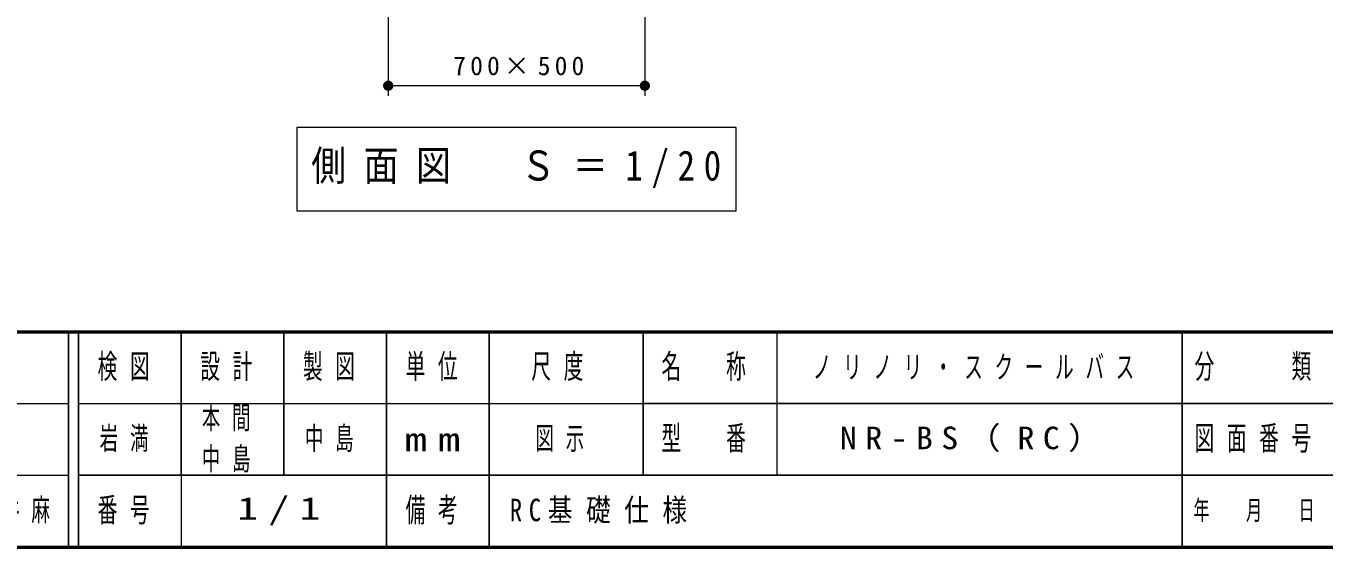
# Model space of a CAD drawing. Units: millimetres on the paper. Extents: x -365 to 0, y 0 to 257.
# Drawn here: x -242.6 to -116.2, y 0 to 50.8 of the extents above; entities that cross this region are included whole.
import ezdxf

# ---------------------------------------------------------------- set-up
doc = ezdxf.new("R2010")
doc.units = ezdxf.units.MM
doc.layers.add('LY_1', color=7, linetype='Continuous', lineweight=13)
doc.styles.add('ＭＳ ゴシック', font='')
doc.styles.get('ＭＳ ゴシック').set_extended_font_data('MS Gothic')

# ---------------------------------------------------------------- blocks, each defined once
blk = doc.blocks.new('filled_dot')
at = {"color": 0, "linetype": 'Continuous', "lineweight": -2, "const_width": 1.25}
blk.add_lwpolyline([(-0.625, 0, 1), (0.625, 0, 1)], format="xyb", close=True, dxfattribs=at)

msp = doc.modelspace()

# ---------------------------------------------------------------- linework, layer by layer
at = {"layer": 'LY_1'}
for p, q in [((-207.345, 64.989), (-207.345, 43.989)), ((-182.345, 64.989), (-182.345, 43.989)), ((-182.345, 44.989), (-207.345, 44.989)), ((-216.245, 40.918), (-216.245, 32.784)), ((-173.445, 40.918), (-216.245, 40.918)), ((-173.445, 32.784), (-173.445, 40.918)), ((-216.245, 32.784), (-173.445, 32.784)), ((-169.5, 21), (-169.5, 7)), ((-365, 14), (-238.5, 14)), ((-237.5, 14), (-182.5, 14)), ((-365, 7), (-238.5, 7)), ((-227.5, 7), (-227.5, 0))]:
    msp.add_line(p, q, dxfattribs=at)
at = {"layer": 'LY_1', "lineweight": 50}
for p, q in [((-365, 21), (0, 21)), ((-365, 0), (0, 0))]:
    msp.add_line(p, q, dxfattribs=at)
at = {"layer": 'LY_1', "lineweight": 25}
for p, q in [((-238.5, 21), (-238.5, 0)), ((-237.5, 21), (-237.5, 0)), ((-227.5, 21), (-227.5, 7)), ((-217.5, 21), (-217.5, 7)), ((-207.5, 21), (-207.5, 0)), ((-197.5, 21), (-197.5, 7)), ((-182.5, 21), (-182.5, 7)), ((-130, 21), (-130, 0)), ((-182.5, 14), (-70, 14)), ((-237.5, 7), (0, 7)), ((-197.5, 7), (-197.5, 0))]:
    msp.add_line(p, q, dxfattribs=at)

# ---------------------------------------------------------------- block references
at = {"layer": 'LY_1', "xscale": 0.4, "yscale": 0.4}
msp.add_blockref('filled_dot', (-207.345, 44.989), dxfattribs=at)
at = {"layer": 'LY_1', "xscale": 0.4, "yscale": 0.4, "rotation": 180}
msp.add_blockref('filled_dot', (-182.345, 44.989), dxfattribs=at)

# ---------------------------------------------------------------- texts
at = {"layer": 'LY_1', "style": 'ＭＳ ゴシック'}
for s, insert, char_height, attachment_point in [('\\T1.32;700×500', (-194.425, 45.989), 1.833, 8), ('\\T1.5;\\W0.85;側面図\u3000Ｓ＝1/20', (-214.845, 36.851), 2.933, 4), ('\\T1.64;\\W0.6;検図', (-232.5, 17.5), 2.346, 5), ('\\T1.64;\\W0.6;設計', (-222.5, 17.5), 2.346, 5), ('\\T1.64;\\W0.6;製図', (-212.5, 17.5), 2.346, 5), ('\\T1.64;\\W0.6;単位', (-202.5, 17.5), 2.346, 5), ('\\T1.64;\\W0.6;尺度', (-190.25, 17.5), 2.346, 5), ('\\T1.64;\\W0.6;名\u3000称', (-176, 17.5), 2.346, 5), ('\\T1.64;\\W0.6;分\u3000\u3000類', (-122.5, 17.5), 2.346, 5), ('\\T1.64;\\W0.6;ノリノリ・スクールバス', (-149.75, 17.5), 2.199, 5), ('\\T1.64;\\W0.6;本間', (-225.5, 12.5), 2.199, 4), ('\\T1.64;\\W0.6;岩満', (-232.5, 10.5), 2.199, 5), ('\\T1.64;\\W0.6;中島', (-212.5, 10.5), 2.199, 5), ('\\T1.64;\\W0.6;図示', (-193, 10.5), 2.199, 4), ('\\T1.64;\\W0.6;型\u3000番', (-176, 10.5), 2.346, 5), ('\\T1.5;\\W1.1;NR-BS（RC）', (-149.75, 10.5), 2.199, 5), ('\\T1.64;\\W0.6;図面番号', (-122.5, 10.5), 2.346, 5), ('\\T1.5;\\W1.35;mm', (-202.5, 10.5), 2.346, 5), ('\\T1.64;\\W0.6;中島', (-225.5, 8.5), 2.199, 4), ('\\T1.64;\\W0.6;番号', (-232.5, 3.5), 2.346, 5), ('\\T1.64;\\W0.6;備考', (-202.5, 3.5), 2.346, 5), ('\\T1.64;\\W0.6;酒井麻', (-248, 3.5), 2.199, 4), ('\\T1.5;\\W1.35;1/1', (-217.5, 3.5), 2.199, 5), ('\\T1.55;\\W0.8;RC基礎仕様', (-195.5, 3.5), 2.199, 4), ('\\T1.64;\\W0.6;年\u3000月\u3000日', (-122.5, 3.5), 1.906, 5)]:
    msp.add_mtext(s, dxfattribs=dict(at, insert=insert, char_height=char_height, attachment_point=attachment_point))

doc.saveas('drawing.dxf')
